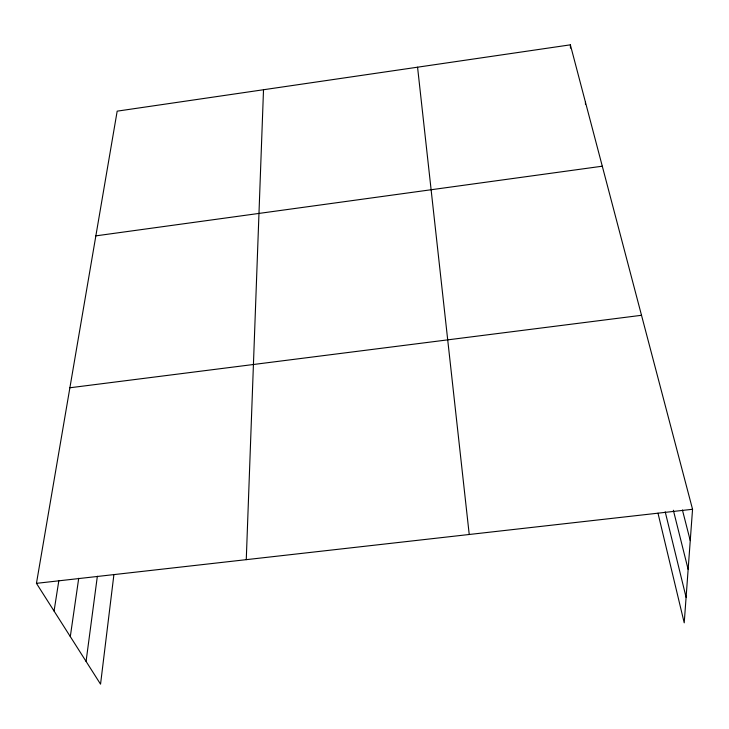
<?xml version="1.0" encoding="UTF-8"?>
<svg xmlns="http://www.w3.org/2000/svg" width="729" height="729" viewBox="0 0 729 729"><rect width="100%" height="100%" fill="white"/><g stroke="black" fill="none" stroke-linecap="round" stroke-linejoin="round"><path stroke-width="1.09" d="M246.265 559.662L263.515 89.74M113.924 574.47L100.547 684.166L36.45 583.346L117.178 111.154L570.36 44.834L692.55 509.279L684.221 622.83L657.995 513.198M86.077 661.403L97.358 576.256M70.303 636.59L78.714 578.27M54.064 611.057L58.821 580.767M95.864 235.859L602.291 166.203M69.884 387.773L641.511 315.293M36.45 583.346L692.55 509.279M682.408 509.972L690.254 540.608M673.35 510.236L688.14 569.395M665.212 511.831L686.089 597.306M417.562 67.196L469.23 534.494M570.36 44.834L570.47 48.132M585.423 102.106L585.478 104.338"/></g></svg>
